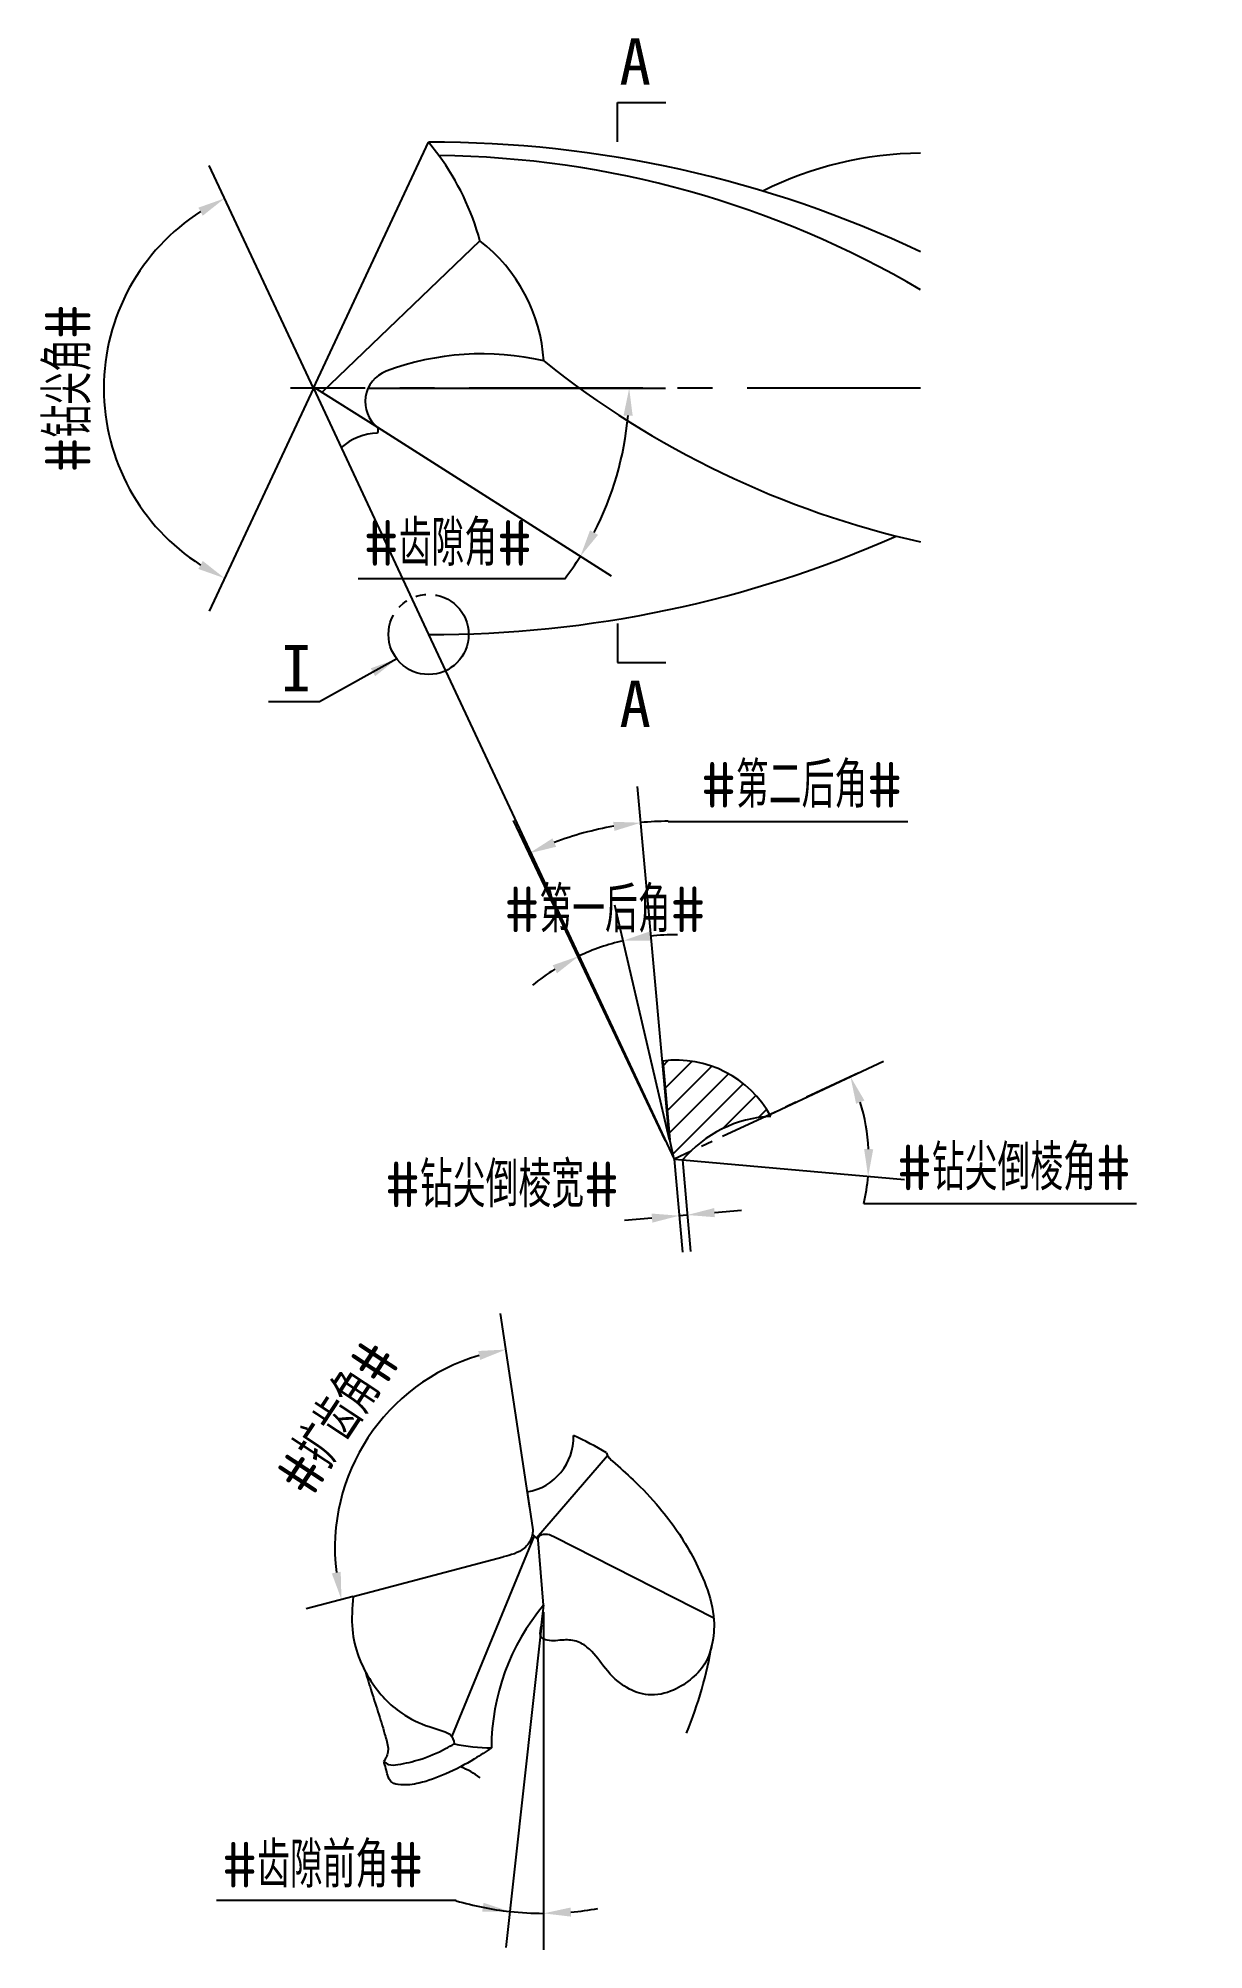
# Model space of a CAD drawing. Header units: millimetres. Extents: x 2004 to 2068, y 3845 to 3950.
import ezdxf

# ---------------------------------------------------------------- set-up
doc = ezdxf.new("R2010")
doc.units = ezdxf.units.MM
doc.linetypes.add('CENTER', pattern=[50.8, 31.75, -6.35, 6.35, -6.35])
doc.linetypes.add('JIS_09_08', pattern=[10.75, 8, -0.55, 0.55, -0.55, 0.55, -0.55])
for name, color, linetype in [('标注', 7, 'Continuous'), ('注释', 3, 'Continuous'), ('轮廓', 4, 'Continuous')]:
    doc.layers.add(name, color=color, linetype=linetype)
doc.styles.add('CFST0', font='gbenor.shx', dxfattribs={"bigfont": 'gbcbig.shx'})
doc.styles.get("Standard").update_dxf_attribs({"font": ''})
doc.styles.get('Standard').set_extended_font_data('Microsoft YaHei')
doc.dimstyles.new('ISO-25', dxfattribs={"dimtxt": 2.5, "dimasz": 1.5, "dimexe": 0.4, "dimexo": 0.4, "dimgap": 0.4, "dimtad": 1, "dimdec": 3, "dimtxsty": 'Standard', "dimcen": 2.5, "dimclrd": 4, "dimclre": 4, "dimclrt": 4, "dimadec": 0, "dimazin": 0, "dimtfac": 1, "dimtdec": 3, "dimtmove": 0, "dimatfit": 3, "dimfxl": 1, "dimarcsym": 0})
doc.dimstyles.new('TYToolDesignC1-1', dxfattribs={"dimtxt": 2.5, "dimasz": 1.5, "dimexe": 2, "dimexo": 0, "dimtad": 1, "dimtoh": 1, "dimdec": 3, "dimdsep": 46, "dimtxsty": 'CFST0', "dimcen": 2.502, "dimclrd": 3, "dimclre": 3, "dimclrt": 3, "dimazin": 2, "dimtfac": 1, "dimtdec": 3, "dimtmove": 0, "dimatfit": 3, "dimfxl": 1, "dimarcsym": 0})

# ---------------------------------------------------------------- blocks, each defined once
blk = doc.blocks.new('*D9')
at = {"layer": 'Defpoints', "color": 0, "transparency": 16777216}
for p in [(2023.62, 3941.06), (2008.25, 3935.3), (2018.94, 3931.06), (2018.94, 3931.06), (2023.62, 3921.06)]:
    blk.add_point(p, dxfattribs=at)
at = {"layer": '标注', "color": 3, "lineweight": -2, "transparency": 16777216}
for q in [(2013.22, 3943.29), (2013.22, 3918.83)]:
    blk.add_line((2018.94, 3931.06), q, dxfattribs=at)
blk.add_arc((2018.94, 3931.06), 11.5, 122.5583, 237.4417, dxfattribs=at)
at = {"layer": '标注', "color": 3, "transparency": 16777216}
for points in [[(2012.63, 3940.97), (2012.87, 3940.53), (2014.07, 3941.48)], [(2012.87, 3921.59), (2012.63, 3921.15), (2014.07, 3920.64)]]:
    blk.add_solid(points, dxfattribs=at)
at = {"layer": '标注', "color": 3, "transparency": 16777216, "insert": (2005.48, 3931.06), "char_height": 2.5, "attachment_point": 5, "rotation": 90, "style": 'CFST0'}
blk.add_mtext('#钻尖角#', dxfattribs=at)
blk = doc.blocks.new('*D8')
at = {"layer": 'Defpoints', "color": 0, "transparency": 16777216}
for p in [(2019.08, 3931.06), (2019.08, 3931.06), (2021.94, 3931.06), (2022.45, 3928.92), (2035.97, 3927.84)]:
    blk.add_point(p, dxfattribs=at)
at = {"layer": '标注', "color": 3, "lineweight": -2, "transparency": 16777216}
for p, q in [((2021.94, 3931.06), (2038.27, 3931.06)), ((2022.45, 3928.92), (2035.28, 3920.77)), ((2032.73, 3920.61), (2021.4, 3920.61))]:
    blk.add_line(p, q, dxfattribs=at)
for start, end in [(332.5848, 354.999), (322.5829, 327.5838)]:
    blk.add_arc((2019.08, 3931.06), 17.19, start, end, dxfattribs=at)
at = {"layer": '标注', "color": 3, "transparency": 16777216}
for points in [[(2035.96, 3929.57), (2036.46, 3929.55), (2036.27, 3931.06)], [(2034.56, 3923.02), (2034.12, 3923.27), (2033.59, 3921.84)]]:
    blk.add_solid(points, dxfattribs=at)
at = {"layer": '标注', "color": 3, "transparency": 16777216, "insert": (2026.32, 3922.56), "char_height": 2.5, "attachment_point": 5, "style": 'CFST0'}
blk.add_mtext('#齿隙角#', dxfattribs=at)
blk = doc.blocks.new('*D7')
at = {"layer": 'Defpoints', "color": 0, "transparency": 16777216}
for p in [(2034.3, 3900.25), (2038.27, 3889.77), (2038.49, 3889.84), (2038.74, 3888.77), (2038.74, 3888.77)]:
    blk.add_point(p, dxfattribs=at)
at = {"layer": '标注', "color": 3, "lineweight": -2, "transparency": 16777216}
for p, q in [((2038.49, 3889.84), (2035.48, 3902.71)), ((2038.27, 3889.77), (2032.65, 3901.72))]:
    blk.add_line(p, q, dxfattribs=at)
for start, end in [(89.1804, 96.1657), (103.1509, 115.1735), (122.1588, 129.1441)]:
    blk.add_arc((2038.74, 3888.77), 12.31, start, end, dxfattribs=at)
at = {"layer": '标注', "color": 3, "transparency": 16777216}
for points in [[(2037.46, 3900.76), (2037.38, 3901.26), (2035.94, 3900.76)], [(2032.07, 3899.41), (2032.31, 3898.97), (2033.5, 3899.91)]]:
    blk.add_solid(points, dxfattribs=at)
at = {"layer": '标注', "color": 3, "transparency": 16777216, "insert": (2034.94, 3902.46), "char_height": 2.5, "attachment_point": 5, "style": 'CFST0'}
blk.add_mtext('#第一后角#', dxfattribs=at)
blk = doc.blocks.new('*D6')
at = {"layer": 'Defpoints', "color": 0, "transparency": 16777216}
for p in [(2032.75, 3906.35), (2038.27, 3889.77), (2038.49, 3889.84), (2038.55, 3889.18), (2038.55, 3889.18)]:
    blk.add_point(p, dxfattribs=at)
at = {"layer": '标注', "color": 3, "lineweight": -2, "transparency": 16777216}
for p, q in [((2038.49, 3889.84), (2036.73, 3909.22)), ((2038.27, 3889.77), (2029.92, 3907.36)), ((2038.41, 3907.3), (2051.56, 3907.3))]:
    blk.add_line(p, q, dxfattribs=at)
for start, end in [(90.4514, 95.1944), (99.9374, 110.6449)]:
    blk.add_arc((2038.55, 3889.18), 18.13, start, end, dxfattribs=at)
at = {"layer": '标注', "color": 3, "transparency": 16777216}
for points in [[(2035.39, 3907.28), (2035.46, 3906.78), (2036.91, 3907.23)], [(2032.26, 3905.91), (2032.06, 3906.37), (2030.78, 3905.55)]]:
    blk.add_solid(points, dxfattribs=at)
at = {"layer": '标注', "color": 3, "transparency": 16777216, "insert": (2045.73, 3909.29), "char_height": 2.5, "attachment_point": 5, "style": 'CFST0'}
blk.add_mtext('#第二后角#', dxfattribs=at)
blk = doc.blocks.new('*D5')
at = {"layer": 'Defpoints', "color": 0, "transparency": 16777216}
for p in [(2049.05, 3891.54), (2043.71, 3891.1), (2038.74, 3888.77), (2038.74, 3888.77), (2039.19, 3888.73)]:
    blk.add_point(p, dxfattribs=at)
at = {"layer": '标注', "color": 3, "lineweight": -2, "transparency": 16777216}
for p, q in [((2043.71, 3891.1), (2050.22, 3894.15)), ((2039.19, 3888.73), (2051.37, 3887.65)), ((2049.14, 3886.34), (2064.11, 3886.34))]:
    blk.add_line(p, q, dxfattribs=at)
for start, end in [(2.9744, 17.0638), (346.8664, 354.9204)]:
    blk.add_arc((2038.74, 3888.77), 10.68, start, end, dxfattribs=at)
at = {"layer": '标注', "color": 3, "transparency": 16777216}
for points in [[(2048.72, 3891.81), (2049.18, 3891.99), (2048.41, 3893.3)], [(2049.66, 3889.32), (2049.16, 3889.33), (2049.38, 3887.82)]]:
    blk.add_solid(points, dxfattribs=at)
at = {"layer": '标注', "color": 3, "transparency": 16777216, "insert": (2057.38, 3888.3), "char_height": 2.5, "attachment_point": 5, "style": 'CFST0'}
blk.add_mtext('#钻尖倒棱角#', dxfattribs=at)
blk = doc.blocks.new('*D4')
at = {"layer": 'Defpoints', "color": 0, "transparency": 16777216}
for p in [(2038.74, 3888.77), (2039.19, 3888.73), (2039.01, 3885.67)]:
    blk.add_point(p, dxfattribs=at)
at = {"layer": '标注', "color": 3, "lineweight": -2, "transparency": 16777216}
for p, q in [((2038.74, 3888.77), (2039.19, 3883.68)), ((2039.19, 3888.73), (2039.63, 3883.71)), ((2037.52, 3885.54), (2036.02, 3885.41)), ((2039.45, 3885.71), (2039.01, 3885.67)), ((2040.95, 3885.84), (2042.44, 3885.97))]:
    blk.add_line(p, q, dxfattribs=at)
at = {"layer": '标注', "color": 3, "transparency": 16777216}
for points in [[(2037.5, 3885.79), (2037.54, 3885.29), (2039.01, 3885.67)], [(2040.93, 3886.09), (2040.97, 3885.59), (2039.45, 3885.71)]]:
    blk.add_solid(points, dxfattribs=at)
at = {"layer": '标注', "color": 3, "transparency": 16777216, "insert": (2029.29, 3887.36), "char_height": 2.5, "attachment_point": 5, "style": 'CFST0'}
blk.add_mtext('#钻尖倒棱宽#', dxfattribs=at)
blk = doc.blocks.new('*D3')
at = {"layer": 'Defpoints', "color": 0, "transparency": 16777216}
for p in [(2023.96, 3875.8), (2030.81, 3869.63), (2031.14, 3867.43), (2031.14, 3867.43), (2021.12, 3864.79)]:
    blk.add_point(p, dxfattribs=at)
at = {"layer": '标注', "color": 3, "lineweight": -2, "transparency": 16777216}
for p, q in [((2030.81, 3869.63), (2029.21, 3880.31)), ((2021.12, 3864.79), (2018.55, 3864.11))]:
    blk.add_line(p, q, dxfattribs=at)
blk.add_arc((2031.14, 3867.43), 11.02, 106.3322, 186.959, dxfattribs=at)
at = {"layer": '标注', "color": 3, "transparency": 16777216}
for points in [[(2027.99, 3878.25), (2028.09, 3877.76), (2029.51, 3878.33)], [(2020.44, 3866.14), (2019.95, 3866.05), (2020.48, 3864.62)]]:
    blk.add_solid(points, dxfattribs=at)
at = {"layer": '标注', "color": 3, "transparency": 16777216, "insert": (2020.3, 3874.57), "char_height": 2.5, "attachment_point": 5, "rotation": 56.6456, "style": 'CFST0'}
blk.add_mtext('#扩齿角#', dxfattribs=at)
blk = doc.blocks.new('*D2')
at = {"layer": 'Defpoints', "color": 0, "transparency": 16777216}
for p in [(2031.57, 3864.3), (2031.57, 3864.3), (2031.45, 3863.21), (2031.57, 3863.93), (2030.95, 3847.41)]:
    blk.add_point(p, dxfattribs=at)
at = {"layer": '标注', "color": 3, "lineweight": -2, "transparency": 16777216}
for p, q in [((2031.45, 3863.21), (2029.5, 3845.52)), ((2031.57, 3863.93), (2031.57, 3845.4)), ((2026.78, 3848.1), (2013.63, 3848.1))]:
    blk.add_line(p, q, dxfattribs=at)
for start, end in [(253.5306, 263.7175), (253.5407, 258.6291), (263.7175, 270), (275.0884, 280.1768)]:
    blk.add_arc((2031.57, 3864.3), 16.9, start, end, dxfattribs=at)
at = {"layer": '标注', "color": 3, "transparency": 16777216}
for points in [[(2028.28, 3847.98), (2028.2, 3847.49), (2029.72, 3847.5)], [(2033.08, 3847.22), (2033.06, 3847.72), (2031.57, 3847.4)]]:
    blk.add_solid(points, dxfattribs=at)
at = {"layer": '标注', "color": 3, "transparency": 16777216, "insert": (2019.45, 3850.05), "char_height": 2.5, "attachment_point": 5, "style": 'CFST0'}
blk.add_mtext('#齿隙前角#', dxfattribs=at)

msp = doc.modelspace()

# ---------------------------------------------------------------- hatches: boundary and pattern name
at = {"layer": '轮廓'}
h = msp.add_hatch(dxfattribs=at)
h.set_pattern_fill('ANSI31', color=256, scale=0.3)
h.set_pattern_definition([(45, (2000.9066, 3765.0794), (-0.673519, 0.673519), [])])
h.paths.add_polyline_path([(2038.4916, 3889.8387), (2038.7403, 3888.7693), (2039.1924, 3888.7305, -0.20376973), (2044.0356, 3891.1215, 0.30889073), (2038.1071, 3894.1558)])

# ---------------------------------------------------------------- linework, layer by layer
at = {"layer": '注释'}
for p, q in [((2035.6303, 3944.5867), (2035.6303, 3946.7325)), ((2035.6303, 3946.7325), (2038.2773, 3946.7325)), ((2035.6303, 3918.1638), (2035.6303, 3916.018)), ((2035.6303, 3916.018), (2038.2773, 3916.018))]:
    msp.add_line(p, q, dxfattribs=at)
at = {"layer": '注释', "linetype": 'JIS_09_08'}
msp.add_circle((2025.2615, 3917.5593), 2.1989, dxfattribs=at)
at = {"layer": '轮廓'}
for p, q in [((2018.9406, 3931.0593), (2025.2615, 3944.5593)), ((2025.8309, 3943.8305), (2025.2615, 3944.5593)), ((2019.4186, 3930.8468), (2028.0814, 3939.1483)), ((2018.9406, 3931.0593), (2025.2615, 3917.5593)), ((2018.9732, 3931.129), (2022.4536, 3928.9232)), ((2025.261, 3917.5577), (2038.7403, 3888.7693)), ((2038.7403, 3888.7693), (2039.1897, 3888.7277)), ((2031.1783, 3867.9945), (2035.0827, 3872.517)), ((2030.6757, 3870.517), (2030.9873, 3868.4478)), ((2031.0568, 3868.1136), (2026.5287, 3857.1169)), ((2030.9605, 3868.2081), (2031.2767, 3867.8979)), ((2031.5725, 3864.2976), (2031.2767, 3867.8979)), ((2032.1713, 3868.0559), (2040.9108, 3863.6161)), ((2021.1179, 3864.7862), (2029.361, 3866.9588)), ((2031.5725, 3864.2976), (2031.5725, 3864.2572))]:
    msp.add_line(p, q, dxfattribs=at)
at = {"layer": '轮廓', "linetype": 'CENTER', "ltscale": 0.3}
msp.add_line((2052.2615, 3931.0593), (2017.6844, 3931.0593), dxfattribs=at)
at = {"layer": '轮廓', "linetype": 'Continuous'}
for p in [(2038.1071, 3894.1558), (2038.7403, 3888.7693)]:
    msp.add_line(p, (2038.4916, 3889.8387), dxfattribs=at)
at = {"layer": '轮廓', "linetype": 'CENTER', "ltscale": 0.1}
msp.add_line((2048.8711, 3893.5128), (2038.7403, 3888.7693), dxfattribs=at)
at = {"layer": '轮廓'}
for centre, radius, start, end in [((2025.4657, 3881.8586), 62.7011, 64.7, 90.186605), ((2052.4045, 3924.3299), 19.63, 90.417273, 116.626816), ((2014.2865, 3935.3995), 14.2953, 15.202958, 36.141107), ((2025.1913, 3890.4825), 53.3519, 59.509883, 89.313196), ((2022.599, 3932.0108), 9, 3.494055, 52.471308), ((2028.1809, 3917.9417), 15.0082, 76.900765, 110.493891), ((2063.4266, 3972.3982), 51.0019, 231.363693, 257.354713), ((2023.5837, 3930.3243), 1.8, 111.417419, 231.112792), ((2022.6302, 3925.2615), 3.3513, 92.792709, 130.366184), ((2022.171, 3928.7538), 0.3296, 333.898368, 30.93536), ((2025.4657, 3980.2601), 62.7011, 269.813395, 293.944676), ((2044.3659, 3884.3511), 6.7784, 92.793074, 139.784194), ((2030.1499, 3873.535), 3.0635, 279.883254, 1.451139), ((2026.0329, 3857.6899), 17.4664, 58.998447, 65.729869), ((2040.829, 3856.4765), 12.1183, 139.804015, 179.987344), ((2017.3926, 3866.221), 23.7694, 337.939718, 350.17939), ((2028.764, 3866.3543), 9.8753, 257.775929, 269.690537), ((2025.4854, 3851.4059), 4.3076, 52.635579, 69.340371)]:
    msp.add_arc(centre, radius, start, end, dxfattribs=at)
at = {"layer": '轮廓', "linetype": 'Continuous'}
msp.add_arc((2038.8489, 3888.2966), 5.906, 28.575041, 97.21585, dxfattribs=at)
at = {"layer": '轮廓'}
for points in [[(2035.0292, 3872.6613), (2035.1097, 3872.4643), (2035.3484, 3872.2088), (2036.4843, 3871.1845), (2037.9357, 3869.6419), (2039.7427, 3866.9895), (2040.4748, 3865.371), (2040.9209, 3863.4811), (2040.8073, 3862.1375), (2040.474, 3861.2017), (2039.7316, 3860.3121), (2038.6973, 3859.6488), (2037.3114, 3859.3875), (2036.141, 3859.7818), (2034.9648, 3860.8291), (2034.097, 3861.8865), (2033.456, 3862.2935), (2032.6805, 3862.3948), (2031.7745, 3862.3796), (2031.4536, 3862.5332), (2031.4241, 3863.037), (2031.5725, 3864.2976)], [(2030.9873, 3868.4478), (2030.9284, 3868.0591), (2030.503, 3867.4246), (2029.361, 3866.9588)], [(2031.2767, 3867.8979), (2031.2947, 3868.028), (2031.5655, 3868.1965), (2032.0053, 3868.1365), (2032.1713, 3868.0559)], [(2021.1179, 3864.7862), (2021.083, 3862.9628), (2022.1145, 3860.1129), (2023.7869, 3858.3794), (2025.2848, 3857.6445), (2026.175, 3857.355), (2026.4535, 3857.2063), (2026.6731, 3856.7029)], [(2021.8004, 3860.6439), (2022.1334, 3859.5469), (2022.5322, 3858.302), (2022.8975, 3857.0959), (2023.0373, 3856.3749), (2022.9957, 3856.1019), (2022.8779, 3855.8493), (2022.8044, 3855.733)], [(2022.8044, 3855.733), (2023.0636, 3855.5711), (2023.5825, 3855.5623), (2024.7828, 3855.8445), (2026.1949, 3856.4348), (2026.6731, 3856.7029)], [(2028.7107, 3856.4791), (2027.7777, 3855.8683), (2026.2041, 3855.0557), (2024.7332, 3854.542), (2023.7306, 3854.4499), (2023.2417, 3854.5977), (2023.091, 3854.7871), (2022.9756, 3855.1389), (2022.8618, 3855.5506), (2022.8044, 3855.733)]]:
    msp.add_spline(points, degree=3, dxfattribs=at)

# ---------------------------------------------------------------- texts
at = {"layer": '注释', "char_height": 2.53935, "width": 21.860635, "attachment_point": 1}
for s, insert in [('{\\f宋体|b0|i0|c134|p2;A}', (2035.7326, 3950.265)), ('{\\f宋体|b0|i0|c134|p2;I}', (2017.1389, 3916.9722)), ('{\\f宋体|b0|i0|c134|p2;A}', (2035.7326, 3915.0267))]:
    msp.add_mtext(s, dxfattribs=dict(at, insert=insert))

# ---------------------------------------------------------------- dimensions: what is measured, and where the dimension line sits
at = {"layer": '标注'}
for base, line1, line2, text, picture, middle in [((2008.2508, 3935.3003), ((2018.9403, 3931.0593), (2023.6203, 3941.0593)), ((2018.9403, 3931.0593), (2023.6203, 3921.0593)), '#钻尖角#', '*D9', (2005.4825, 3931.0593)), ((2035.9663, 3927.8365), ((2019.0803, 3931.0593), (2021.9403, 3931.0593)), ((2019.0803, 3931.0593), (2022.4503, 3928.9193)), '#齿隙角#', '*D8', (2026.3165, 3922.5579)), ((2032.752, 3906.3522), ((2038.5503, 3889.1793), (2038.4903, 3889.8393)), ((2038.5503, 3889.1793), (2038.2703, 3889.7693)), '#第二后角#', '*D6', (2045.7347, 3909.2894)), ((2049.0536, 3891.5428), ((2038.7403, 3888.7693), (2039.1903, 3888.7293)), ((2038.7403, 3888.7693), (2043.7103, 3891.0993)), '#钻尖倒棱角#', '*D5', (2057.3777, 3888.3004)), ((2023.9648, 3875.7979), ((2031.1406, 3867.428), (2021.1206, 3864.788)), ((2031.1406, 3867.428), (2030.8106, 3869.628)), '#扩齿角#', '*D3', (2020.2964, 3874.566)), ((2030.9532, 3847.4136), ((2031.5706, 3864.298), (2031.4506, 3863.208)), ((2031.5706, 3864.298), (2031.5706, 3863.928)), '#齿隙前角#', '*D2', (2019.4534, 3850.0533))]:
    dim = msp.add_angular_dim_2l(base=base, line1=line1, line2=line2, text=text, dimstyle='TYToolDesignC1-1', dxfattribs=at)
    dim.commit()
    dim.dimension.update_dxf_attribs({"geometry": picture, "text_midpoint": middle})
dim = msp.add_angular_dim_2l(base=(2034.2951, 3900.2499), line1=((2038.7403, 3888.7693), (2038.4903, 3889.8393)), line2=((2038.7403, 3888.7693), (2038.2703, 3889.7693)), text='#第一后角#', dimstyle='TYToolDesignC1-1', dxfattribs=at)
dim.commit()
dim.dimension.update_dxf_attribs({"geometry": '*D7', "text_midpoint": (2034.9403, 3900.4793), "dimtype": 162})
dim = msp.add_linear_dim(base=(2039.0116, 3885.6685), p1=(2039.1903, 3888.7293), p2=(2038.7403, 3888.7693), angle=5, text='#钻尖倒棱宽#', dimstyle='TYToolDesignC1-1', dxfattribs=at)
dim.commit()
dim.dimension.update_dxf_attribs({"geometry": '*D4', "text_midpoint": (2029.2858, 3887.3648)})

# ---------------------------------------------------------------- leaders
at = {"layer": '注释'}
msp.add_leader([(2023.5224, 3916.2139), (2019.2693, 3913.8556), (2016.476, 3913.8556)], dimstyle='ISO-25', override={"dimgap": 0.4, "dimtad": 0, "dimclrd": 256}, dxfattribs=at)

doc.saveas('drawing.dxf')
